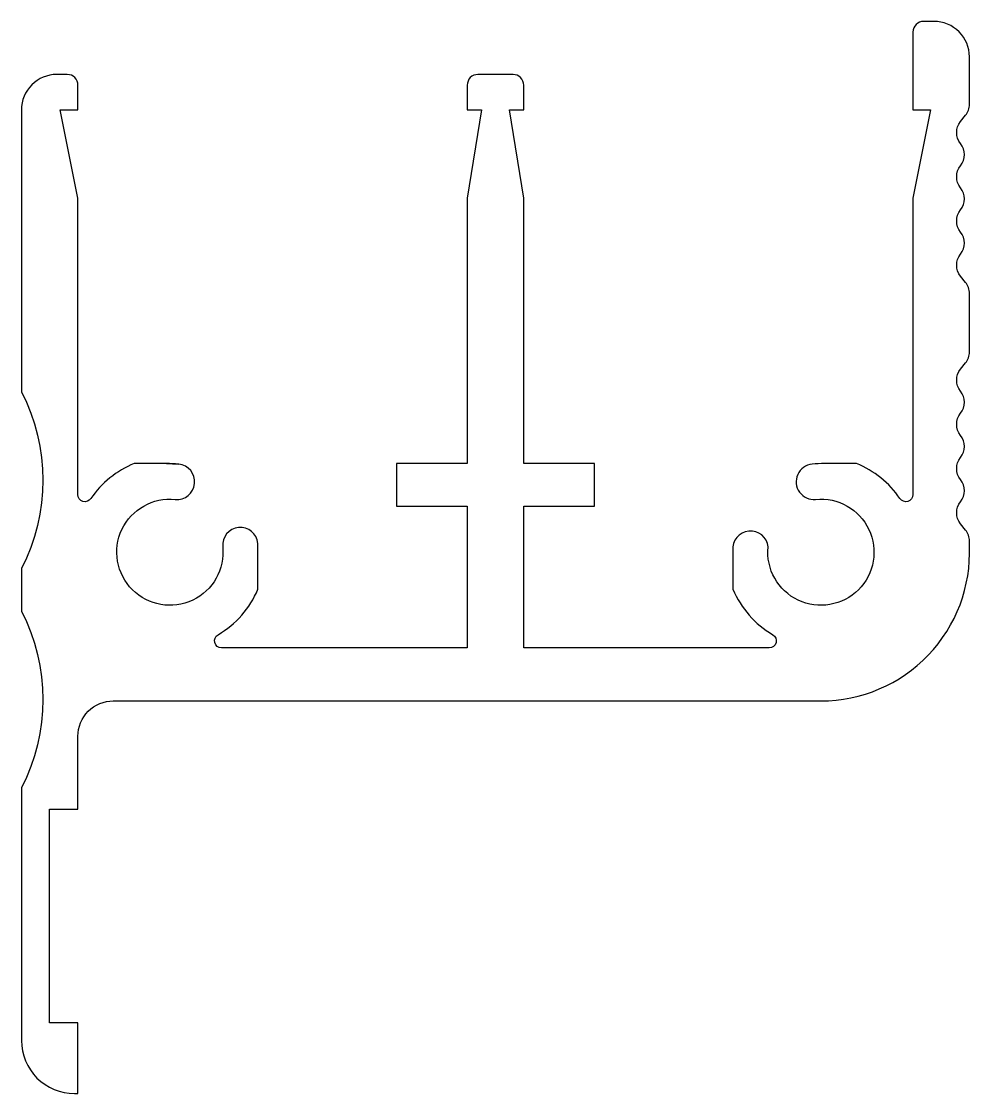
# Model space of a CAD drawing. Extents: x 248.1 to 274.9, y 241.9 to 272.2.
import ezdxf

# ---------------------------------------------------------------- set-up
doc = ezdxf.new("R2010")
doc.units = 0
doc.layers.add('ANA', color=220, linetype='CONTINUOUS')

msp = doc.modelspace()

# ---------------------------------------------------------------- linework, layer by layer
at = {"layer": 'ANA'}
msp.add_lwpolyline([(252.212, 259.724, -0.025047), (252.562, 259.706, 0.025047), (252.212, 259.724), (251.305, 259.724, 0.149198), (250.078, 258.734, -0.738959), (249.712, 258.847), (249.712, 267.224), (249.212, 269.724), (249.712, 269.724), (249.712, 270.424, 0.414214), (249.412, 270.724), (249.116, 270.724, 0.414214), (248.116, 269.724), (248.116, 261.754, -0.24), (248.116, 256.754), (248.116, 255.554, -0.24), (248.116, 250.554), (248.116, 249.354), (248.116, 244.354), (248.116, 243.414, 0.414214), (249.616, 241.914), (249.712, 241.914), (249.712, 243.914), (248.912, 243.914), (248.912, 249.954), (249.712, 249.954), (249.712, 252.014, -0.414214), (250.712, 253.014), (270.713, 253.014, 0.427001), (274.909, 257.396), (274.909, 257.532, 0.170304), (274.799, 257.845), (274.659, 258.021, -0.350781), (274.659, 258.645), (274.659, 258.646, 0.350781), (274.659, 259.27), (274.659, 259.271, -0.350781), (274.659, 259.895), (274.659, 259.896, 0.350781), (274.659, 260.52), (274.659, 260.521, -0.350781), (274.659, 261.145), (274.659, 261.146, 0.350781), (274.659, 261.77), (274.659, 261.771, -0.350781), (274.659, 262.395), (274.799, 262.571, 0.170304), (274.909, 262.883), (274.909, 264.532, 0.170304), (274.799, 264.845), (274.659, 265.021, -0.350781), (274.659, 265.645), (274.659, 265.646, 0.350781), (274.659, 266.27), (274.659, 266.271, -0.350781), (274.659, 266.895), (274.659, 266.896, 0.350781), (274.659, 267.52), (274.659, 267.521, -0.350781), (274.659, 268.145), (274.659, 268.146, 0.350781), (274.659, 268.77), (274.659, 268.771, -0.350781), (274.659, 269.395), (274.799, 269.571, 0.170304), (274.909, 269.883), (274.909, 271.224, 0.414214), (273.909, 272.224), (273.613, 272.224, 0.414214), (273.313, 271.924), (273.313, 269.724), (273.813, 269.724), (273.313, 267.224), (273.313, 258.847, -0.738959), (272.947, 258.734, 0.149198), (271.72, 259.724), (270.813, 259.724, 0.025047), (270.463, 259.706, 1), (270.563, 258.711, -2.803616), (269.22, 257.369, 1), (268.225, 257.269), (268.225, 256.169, 0.16223), (269.352, 254.887, -0.765559), (269.252, 254.514), (262.311, 254.514), (262.311, 258.524), (264.311, 258.524), (264.311, 259.724), (262.311, 259.724), (262.311, 267.224), (261.911, 269.724), (262.311, 269.724), (262.311, 270.424, 0.414214), (262.011, 270.724), (261.015, 270.724, 0.414214), (260.715, 270.424), (260.715, 269.724), (261.115, 269.724), (260.715, 267.224), (260.715, 259.724), (258.715, 259.724), (258.715, 258.524), (260.715, 258.524), (260.715, 254.514), (254.8, 254.514), (253.773, 254.514, -0.765559), (253.673, 254.887, 0.16223), (254.8, 256.169), (254.8, 257.469, 1), (253.805, 257.369, -2.803616), (252.462, 258.711, 1), (252.562, 259.706)], format="xyb", dxfattribs=at)

doc.saveas('drawing.dxf')
